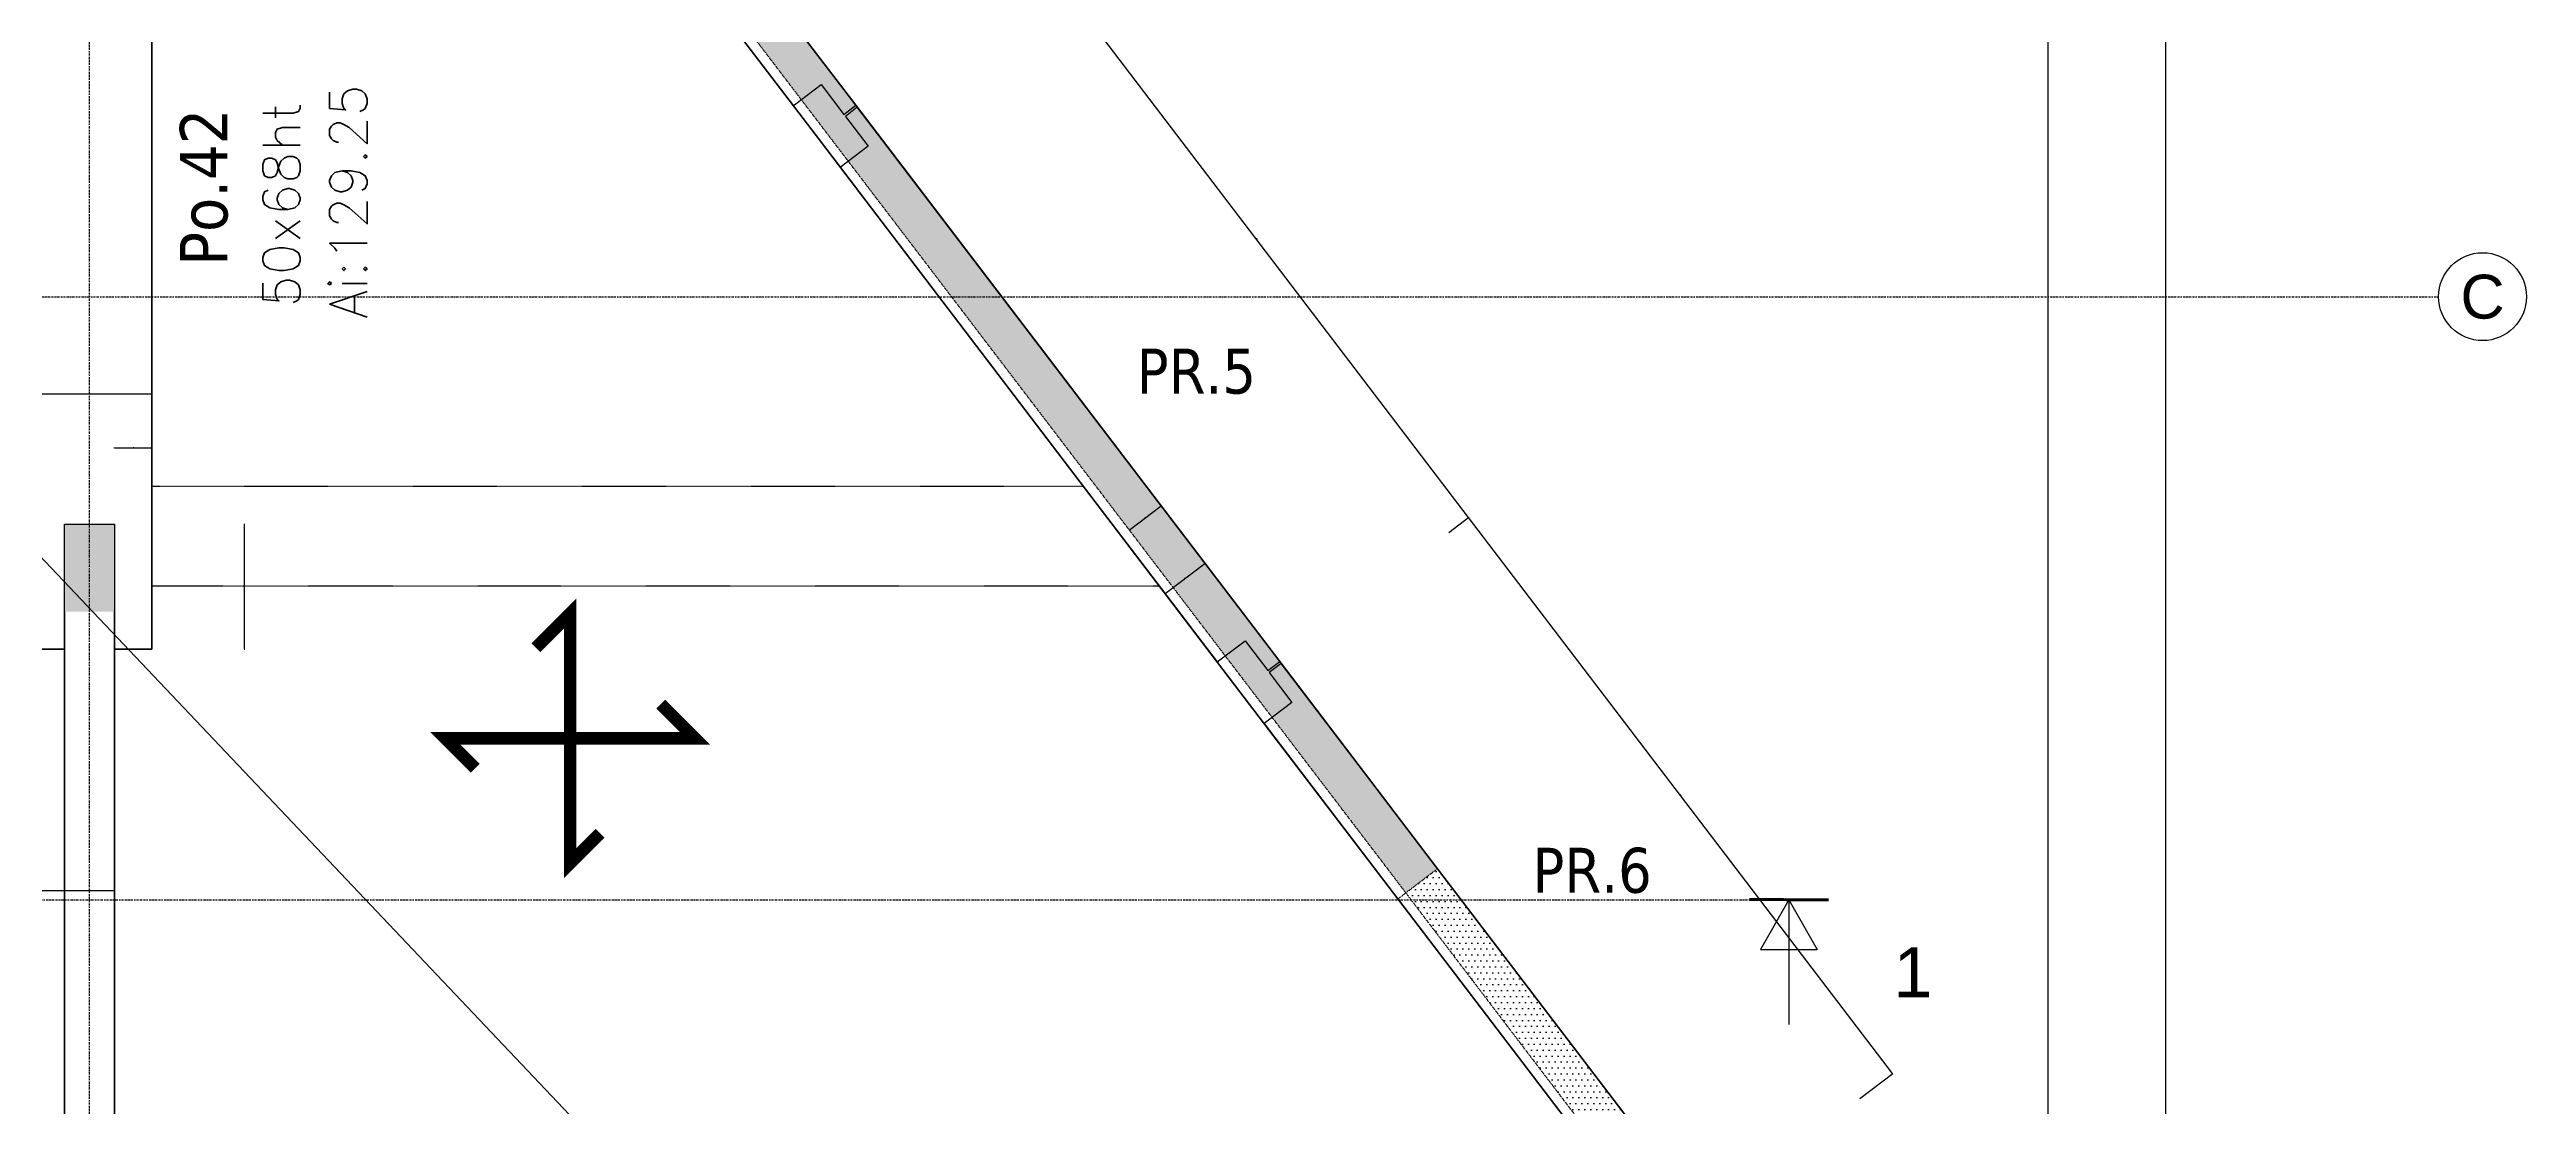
# Model space of a CAD drawing. Extents: x -12912 to 27386, y 1818 to 8189.
# Drawn here: x 6950 to 7942, y 6176 to 6599 of the extents above; entities that cross this region are included whole.
import ezdxf
from ezdxf.enums import TextEntityAlignment as Align

# ---------------------------------------------------------------- set-up
doc = ezdxf.new("R2010")
doc.units = 0
doc.header["$MEASUREMENT"] = 0
for name, pattern in [('CACHE2', [4.7625, 3.175, -1.5875]), ('GrDotted', [0.4, 0.1, -0.1, 0.1, -0.1]), ('GrFeatureAxis', [0.85, 0.25, -0.2, 0.1, -0.2, 0.1]), ('STRICHPUNKT2_S11', [0.9, 0.7, -0.1, 0, -0.1])]:
    doc.linetypes.add(name, pattern=pattern)
doc.layers.get('0').update_dxf_attribs({"linetype": 'CONTINUOUS'})
doc.layers.get('DEFPOINTS').update_dxf_attribs({"linetype": 'CONTINUOUS'})
for name, color, linetype in [('K_ENT_M_Building_Coffrage PH Sous sol', 7, 'CONTINUOUS'), ('préfa v', 2, 'CONTINUOUS'), ('STR_AXES_REPERE', 1, 'CONTINUOUS'), ('STR_COTATION', 1, 'CONTINUOUS'), ('STR_SURCH', 9, 'CACHE2'), ('STR_TXT', 102, 'CONTINUOUS'), ('STR_TXT_PR', 2, 'CONTINUOUS')]:
    doc.layers.add(name, color=color, linetype=linetype)
for name, color, linetype, lineweight in [('STR_AXES', 4, 'STRICHPUNKT2_S11', 25), ('STR_dob_dalles', 130, 'CONTINUOUS', 35), ('STR_POUTRES', 102, 'CONTINUOUS', 35), ('STR_VOILES', 6, 'CONTINUOUS', 70)]:
    doc.layers.add(name, color=color, linetype=linetype, lineweight=lineweight)
doc.styles.add('EPAIS', font='TAHOMA.TTF')
doc.styles.add('FIN', font='romans.shx')
doc.styles.add('GrCut', font='swissli.ttf', dxfattribs={"height": 0.2})
doc.styles.add('GrDimensions', font='simplex.shx')
doc.styles.add('GrGrid', font='ARIAL.TTF', dxfattribs={"height": 0.17})
doc.dimstyles.new('GrDimensions', dxfattribs={"dimtxt": 0.09, "dimasz": 0.05, "dimexe": 0.07, "dimexo": 0, "dimgap": 0.05, "dimtad": 1, "dimzin": 0, "dimdsep": 46, "dimtxsty": 'GrDimensions', "dimblk": 'ARCHTICK', "dimblk1": 'ARCHTICK', "dimblk2": 'ARCHTICK', "dimcen": 0.09, "dimadec": 0, "dimazin": 0, "dimtfac": 1, "dimtdec": 4, "dimtmove": 0, "dimatfit": 3, "dimldrblk": 'OPEN30', "dimfxl": 0, "dimtolj": 1, "dimtzin": 0, "dimarcsym": 0})
doc.dimstyles.new('nOVO', dxfattribs={"dimscale": 1.3, "dimtxt": 0.09, "dimasz": 0.05, "dimexe": 0.07, "dimexo": 0, "dimgap": 0.05, "dimtad": 1, "dimzin": 0, "dimdsep": 46, "dimtxsty": 'GrDimensions', "dimblk": 'ARCHTICK', "dimcen": 0.09, "dimadec": 0, "dimazin": 0, "dimtfac": 1, "dimtmove": 0, "dimatfit": 3, "dimldrblk": 'OPEN30', "dimfxl": 0, "dimtolj": 1, "dimtzin": 0, "dimarcsym": 0})
doc.dimstyles.new('Novo_MALKO', dxfattribs={"dimscale": 1.3, "dimtxt": 0.09, "dimasz": 0.05, "dimexe": 0.07, "dimexo": 0, "dimgap": 0.05, "dimtad": 1, "dimdec": 0, "dimlfac": 100, "dimzin": 0, "dimdsep": 46, "dimtxsty": 'GrDimensions', "dimblk": 'ARCHTICK', "dimcen": 0.09, "dimadec": 0, "dimazin": 0, "dimtfac": 1, "dimtdec": 0, "dimtmove": 0, "dimatfit": 3, "dimldrblk": 'OPEN30', "dimfxl": 0, "dimtolj": 1, "dimtzin": 0, "dimarcsym": 0})
pattern_1 = [(0, (5243.0074, 5883.9378), (1.190625, 2.38125), [0, -2.38125])]

# ---------------------------------------------------------------- blocks, each defined once
blk = doc.blocks.new('_ArchTick')
at = {"color": 0, "linetype": 'ByBlock', "const_width": 0.15}
blk.add_lwpolyline([(-0.5, -0.5), (0.5, 0.5)], dxfattribs=at)
blk = doc.blocks.new('*D154')
at = {"layer": 'DEFPOINTS', "color": 0, "linetype": 'Continuous'}
for p in [(6683.54, 6262.16), (6956.01, 6262.16), (6956.01, 6262.14)]:
    blk.add_point(p, dxfattribs=at)
at = {"layer": 'STR_COTATION', "color": 0, "linetype": 'Continuous', "lineweight": -2}
for p, q in [((6683.54, 6262.16), (6683.54, 6262.25)), ((6683.54, 6262.16), (6956.01, 6262.16)), ((6956.01, 6262.14), (6956.01, 6262.25))]:
    blk.add_line(p, q, dxfattribs=at)
at = {"layer": 'STR_COTATION', "color": 0, "linetype": 'Continuous', "lineweight": -2, "xscale": 0.065, "yscale": 0.065, "zscale": 0.065, "rotation": 180}
blk.add_blockref('_ArchTick', (6683.54, 6262.16), dxfattribs=at)
at = {"layer": 'STR_COTATION', "color": 0, "linetype": 'Continuous', "lineweight": -2, "xscale": 0.065, "yscale": 0.065, "zscale": 0.065}
blk.add_blockref('_ArchTick', (6956.01, 6262.16), dxfattribs=at)
at = {"layer": 'STR_COTATION', "color": 0, "linetype": 'Continuous', "lineweight": -3, "insert": (6819.77, 6262.28), "char_height": 0.117, "attachment_point": 5, "style": 'GrDimensions'}
blk.add_mtext('\\A1;272.47', dxfattribs=at)
blk = doc.blocks.new('_Open30')
at = {"color": 0, "linetype": 'ByBlock', "lineweight": -2}
for p, q in [((-1, 0), (0, 0)), ((0, 0), (-1, 0)), ((0, 0), (-1, 0))]:
    blk.add_line(p, q, dxfattribs=at)
blk = doc.blocks.new('*D155')
at = {"layer": 'DEFPOINTS', "color": 0, "linetype": 'Continuous'}
for p in [(6956.01, 6262.14), (6976.01, 6262.16), (6976.01, 6262.14)]:
    blk.add_point(p, dxfattribs=at)
at = {"layer": 'STR_COTATION', "color": 0, "linetype": 'Continuous', "lineweight": -2}
for p, q in [((6956.01, 6262.14), (6956.01, 6262.25)), ((6956.01, 6262.16), (6976.01, 6262.16)), ((6976.01, 6262.14), (6976.01, 6262.25))]:
    blk.add_line(p, q, dxfattribs=at)
at = {"layer": 'STR_COTATION', "color": 0, "linetype": 'Continuous', "lineweight": -2, "xscale": 0.065, "yscale": 0.065, "zscale": 0.065, "rotation": 180}
blk.add_blockref('_ArchTick', (6956.01, 6262.16), dxfattribs=at)
at = {"layer": 'STR_COTATION', "color": 0, "linetype": 'Continuous', "lineweight": -2, "xscale": 0.065, "yscale": 0.065, "zscale": 0.065}
blk.add_blockref('_ArchTick', (6976.01, 6262.16), dxfattribs=at)
at = {"layer": 'STR_COTATION', "color": 0, "linetype": 'Continuous', "lineweight": -3, "insert": (6966.01, 6262.28), "char_height": 0.117, "attachment_point": 5, "style": 'GrDimensions'}
blk.add_mtext('\\A1;2000', dxfattribs=at)
blk = doc.blocks.new('*D482')
at = {"layer": 'DEFPOINTS', "color": 0, "linetype": 'Continuous'}
for p in [(7518.2, 6411.53), (7510.3, 6405.5), (7674.78, 6178.81)]:
    blk.add_point(p, dxfattribs=at)
at = {"layer": 'STR_COTATION', "color": 0, "linetype": 'Continuous', "lineweight": -2}
for p, q in [((7510.3, 6405.5), (7518.27, 6411.58)), ((7687.94, 6188.84), (7518.2, 6411.53)), ((7674.78, 6178.81), (7688.01, 6188.9))]:
    blk.add_line(p, q, dxfattribs=at)
at = {"layer": 'STR_COTATION', "color": 0, "linetype": 'Continuous', "lineweight": -2, "xscale": 0.065, "yscale": 0.065, "zscale": 0.065}
for p, rotation in [((7518.2, 6411.53), 127.3153421612966), ((7687.94, 6188.84), 307.3153421612966)]:
    blk.add_blockref('_ArchTick', p, dxfattribs=dict(at, rotation=rotation))
at = {"layer": 'STR_COTATION', "color": 0, "linetype": 'Continuous', "lineweight": -3, "insert": (7603.17, 6300.26), "char_height": 0.117, "attachment_point": 5, "rotation": 307.31534, "style": 'GrDimensions'}
blk.add_mtext('\\A1;280.00', dxfattribs=at)
blk = doc.blocks.new('*D483')
at = {"layer": 'DEFPOINTS', "color": 0, "linetype": 'Continuous'}
for p in [(7342.04, 6629.32, 12993), (7348.47, 6634.21), (7510.3, 6405.5)]:
    blk.add_point(p, dxfattribs=at)
at = {"layer": 'STR_COTATION', "color": 0, "linetype": 'Continuous', "lineweight": -2}
for p, q in [((7342.04, 6629.32), (7348.54, 6634.27)), ((7518.2, 6411.53), (7348.47, 6634.21)), ((7510.3, 6405.5), (7518.27, 6411.58))]:
    blk.add_line(p, q, dxfattribs=at)
at = {"layer": 'STR_COTATION', "color": 0, "linetype": 'Continuous', "lineweight": -2, "xscale": 0.065, "yscale": 0.065, "zscale": 0.065}
for p, rotation in [((7348.47, 6634.21), 127.3153421612966), ((7518.2, 6411.53), 307.3153421612966)]:
    blk.add_blockref('_ArchTick', p, dxfattribs=dict(at, rotation=rotation))
at = {"layer": 'STR_COTATION', "color": 0, "linetype": 'Continuous', "lineweight": -3, "insert": (7433.43, 6522.95), "char_height": 0.117, "attachment_point": 5, "rotation": 307.31534, "style": 'GrDimensions'}
blk.add_mtext('\\A1;280.00', dxfattribs=at)
blk = doc.blocks.new('*D505')
at = {"layer": 'DEFPOINTS', "color": 0, "linetype": 'Continuous'}
for p in [(7440.57, 6323.44), (7549.55, 6143.13), (7583.03, 6136.54), (7587.09, 6131.2), (7412.75, 5903.92)]:
    blk.add_point(p, dxfattribs=at)
at = {"layer": 'STR_COTATION', "color": 0, "linetype": 'Continuous', "lineweight": -2}
blk.add_arc((7587.09, 6131.21), 39.39, 127.31534, 232.50931, dxfattribs=at)
at = {"layer": 'STR_COTATION', "color": 0, "linetype": 'Continuous', "lineweight": -2, "xscale": 0.065, "yscale": 0.065, "zscale": 0.065}
for p, rotation in [((7563.21, 6162.54), 37.31534216124903), ((7563.12, 6099.95), 322.5093062849545)]:
    blk.add_blockref('_ArchTick', p, dxfattribs=dict(at, rotation=rotation))
at = {"layer": 'STR_COTATION', "color": 0, "linetype": 'Continuous', "lineweight": -3, "insert": (7547.58, 6131.27), "char_height": 0.117, "attachment_point": 5, "rotation": 89.91232, "style": 'GrDimensions'}
blk.add_mtext('\\A1;105°', dxfattribs=at)
blk = doc.blocks.new('*D817')
at = {"layer": 'DEFPOINTS', "color": 0, "ltscale": 4.5}
for p in [(6976.01, 6408.81), (7028.07, 6408.81), (6991.01, 6358.81)]:
    blk.add_point(p, dxfattribs=at)
at = {"layer": 'STR_COTATION', "color": 0, "lineweight": -2, "ltscale": 4.5}
for p, q in [((7027.98, 6408.81), (7028.16, 6408.81)), ((7028.07, 6358.81), (7028.07, 6408.81)), ((7027.98, 6358.81), (7028.16, 6358.81))]:
    blk.add_line(p, q, dxfattribs=at)
at = {"layer": 'STR_COTATION', "color": 0, "lineweight": -2, "ltscale": 4.5, "xscale": 0.065, "yscale": 0.065, "zscale": 0.065}
for p, rotation in [((7028.07, 6408.81), 90), ((7028.07, 6358.81), 270)]:
    blk.add_blockref('_ArchTick', p, dxfattribs=dict(at, rotation=rotation))
at = {"layer": 'STR_COTATION', "color": 0, "ltscale": 4.5, "insert": (7027.95, 6383.81), "char_height": 0.117, "attachment_point": 5, "rotation": 90, "style": 'GrDimensions'}
blk.add_mtext('\\A1;5000', dxfattribs=at)
blk = doc.blocks.new('*D818')
at = {"layer": 'DEFPOINTS', "color": 0, "ltscale": 4.5}
for p in [(6991.01, 6439.39), (6976.01, 6408.81), (6991.01, 6408.81)]:
    blk.add_point(p, dxfattribs=at)
at = {"layer": 'STR_COTATION', "color": 0, "lineweight": -2, "ltscale": 4.5}
for p, q in [((6976.01, 6439.3), (6976.01, 6439.48)), ((6976.01, 6439.39), (6991.01, 6439.39)), ((6991.01, 6439.3), (6991.01, 6439.48))]:
    blk.add_line(p, q, dxfattribs=at)
at = {"layer": 'STR_COTATION', "color": 0, "lineweight": -2, "ltscale": 4.5, "xscale": 0.065, "yscale": 0.065, "zscale": 0.065, "rotation": 180}
blk.add_blockref('_ArchTick', (6976.01, 6439.39), dxfattribs=at)
at = {"layer": 'STR_COTATION', "color": 0, "lineweight": -2, "ltscale": 4.5, "xscale": 0.065, "yscale": 0.065, "zscale": 0.065}
blk.add_blockref('_ArchTick', (6991.01, 6439.39), dxfattribs=at)
at = {"layer": 'STR_COTATION', "color": 0, "ltscale": 4.5, "insert": (6983.51, 6439.51), "char_height": 0.117, "attachment_point": 5, "style": 'GrDimensions'}
blk.add_mtext('\\A1;1500', dxfattribs=at)
blk = doc.blocks.new('*D819')
at = {"layer": 'DEFPOINTS', "color": 0, "ltscale": 4.5}
for p in [(6941.01, 6460.91), (6941.01, 6439.39), (6991.01, 6439.39)]:
    blk.add_point(p, dxfattribs=at)
at = {"layer": 'STR_COTATION', "color": 0, "lineweight": -2, "ltscale": 4.5}
for p, q in [((6941.01, 6460.81), (6941.01, 6461)), ((6991.01, 6460.91), (6941.01, 6460.91)), ((6991.01, 6460.81), (6991.01, 6461))]:
    blk.add_line(p, q, dxfattribs=at)
at = {"layer": 'STR_COTATION', "color": 0, "lineweight": -2, "ltscale": 4.5, "xscale": 0.065, "yscale": 0.065, "zscale": 0.065, "rotation": 180}
blk.add_blockref('_ArchTick', (6941.01, 6460.91), dxfattribs=at)
at = {"layer": 'STR_COTATION', "color": 0, "lineweight": -2, "ltscale": 4.5, "xscale": 0.065, "yscale": 0.065, "zscale": 0.065}
blk.add_blockref('_ArchTick', (6991.01, 6460.91), dxfattribs=at)
at = {"layer": 'STR_COTATION', "color": 0, "ltscale": 4.5, "insert": (6966.01, 6461.03), "char_height": 0.117, "attachment_point": 5, "style": 'GrDimensions'}
blk.add_mtext('\\A1;5000', dxfattribs=at)
blk = doc.blocks.new('*D831')
at = {"layer": 'DEFPOINTS', "color": 0, "ltscale": 4.5}
for p in [(7395.05, 6416.15), (7396, 6414.9), (7383.28, 6405.2)]:
    blk.add_point(p, dxfattribs=at)
at = {"layer": 'STR_COTATION', "color": 0, "lineweight": -2, "ltscale": 4.5}
for p, q in [((7382.32, 6406.45), (7395.05, 6416.15)), ((7395.1, 6416.08), (7394.99, 6416.22)), ((7382.38, 6406.38), (7382.27, 6406.52))]:
    blk.add_line(p, q, dxfattribs=at)
at = {"layer": 'STR_COTATION', "color": 0, "lineweight": -2, "ltscale": 4.5, "xscale": 0.065, "yscale": 0.065, "zscale": 0.065}
for p, rotation in [((7395.05, 6416.15), 37.31534216115296), ((7382.32, 6406.45), 217.315342161153)]:
    blk.add_blockref('_ArchTick', p, dxfattribs=dict(at, rotation=rotation))
at = {"layer": 'STR_COTATION', "color": 0, "ltscale": 4.5, "insert": (7388.61, 6411.4), "char_height": 0.117, "attachment_point": 5, "rotation": 37.31534, "style": 'GrDimensions'}
blk.add_mtext('\\A1;1600', dxfattribs=at)
blk = doc.blocks.new('*D848')
at = {"layer": 'DEFPOINTS', "color": 0, "ltscale": 4.5}
for p in [(7733.33, 6499.91), (7750.23, 6499.91), (7750.23, 5891.91)]:
    blk.add_point(p, dxfattribs=at)
at = {"layer": 'STR_COTATION', "color": 0, "lineweight": -2, "ltscale": 4.5}
for p, q in [((7750.14, 6499.91), (7750.32, 6499.91)), ((7750.23, 5891.91), (7750.23, 6499.91)), ((7750.23, 5891.91), (7750.14, 5891.91))]:
    blk.add_line(p, q, dxfattribs=at)
at = {"layer": 'STR_COTATION', "color": 0, "lineweight": -2, "ltscale": 4.5, "xscale": 0.065, "yscale": 0.065, "zscale": 0.065}
for p, rotation in [((7750.23, 6499.91), 90), ((7750.23, 5891.91), 270)]:
    blk.add_blockref('_ArchTick', p, dxfattribs=dict(at, rotation=rotation))
at = {"layer": 'STR_COTATION', "color": 0, "ltscale": 4.5, "insert": (7750.11, 6195.91), "char_height": 0.117, "attachment_point": 5, "rotation": 90, "style": 'GrDimensions'}
blk.add_mtext('\\A1;608.00', dxfattribs=at)
blk = doc.blocks.new('*D849')
at = {"layer": 'DEFPOINTS', "color": 0, "ltscale": 4.5}
for p in [(7719.21, 6639.91), (7750.23, 6639.91), (7733.33, 6499.91)]:
    blk.add_point(p, dxfattribs=at)
at = {"layer": 'STR_COTATION', "color": 0, "lineweight": -2, "ltscale": 4.5}
for p, q in [((7750.14, 6639.91), (7750.32, 6639.91)), ((7750.23, 6499.91), (7750.23, 6639.91)), ((7750.14, 6499.91), (7750.32, 6499.91))]:
    blk.add_line(p, q, dxfattribs=at)
at = {"layer": 'STR_COTATION', "color": 0, "lineweight": -2, "ltscale": 4.5, "xscale": 0.065, "yscale": 0.065, "zscale": 0.065}
for p, rotation in [((7750.23, 6639.91), 90), ((7750.23, 6499.91), 270)]:
    blk.add_blockref('_ArchTick', p, dxfattribs=dict(at, rotation=rotation))
at = {"layer": 'STR_COTATION', "color": 0, "ltscale": 4.5, "insert": (7750.11, 6569.91), "char_height": 0.117, "attachment_point": 5, "rotation": 90, "style": 'GrDimensions'}
blk.add_mtext('\\A1;140.00', dxfattribs=at)
blk = doc.blocks.new('*D855')
at = {"layer": 'DEFPOINTS', "color": 0, "ltscale": 4.5}
for p in [(5803.02, 7664.56), (7797.32, 7664.56), (7422.53, 5883.81)]:
    blk.add_point(p, dxfattribs=at)
at = {"layer": 'STR_COTATION', "color": 0, "lineweight": -2, "ltscale": 4.5}
for p, q in [((7797.22, 7664.56), (7797.41, 7664.56)), ((7797.32, 5883.81), (7797.32, 7664.56)), ((7797.22, 5883.81), (7797.41, 5883.81))]:
    blk.add_line(p, q, dxfattribs=at)
at = {"layer": 'STR_COTATION', "color": 0, "lineweight": -2, "ltscale": 4.5, "xscale": 0.065, "yscale": 0.065, "zscale": 0.065}
for p, rotation in [((7797.32, 7664.56), 90), ((7797.32, 5883.81), 270)]:
    blk.add_blockref('_ArchTick', p, dxfattribs=dict(at, rotation=rotation))
at = {"layer": 'STR_COTATION', "color": 0, "ltscale": 4.5, "insert": (7797.19, 6774.18), "char_height": 0.117, "attachment_point": 5, "rotation": 90, "style": 'GrDimensions'}
blk.add_mtext('\\A1;1780.75', dxfattribs=at)
blk = doc.blocks.new('*D971')
at = {"layer": 'DEFPOINTS', "color": 0, "ltscale": 4.5}
for p in [(7412.59, 6393.14), (7414.36, 6390.81), (7398.46, 6378.68)]:
    blk.add_point(p, dxfattribs=at)
at = {"layer": 'STR_COTATION', "color": 0, "lineweight": -2, "ltscale": 4.5}
for p, q in [((7396.68, 6381.01), (7412.59, 6393.14)), ((7412.64, 6393.07), (7412.53, 6393.21)), ((7396.74, 6380.94), (7396.63, 6381.09))]:
    blk.add_line(p, q, dxfattribs=at)
at = {"layer": 'STR_COTATION', "color": 0, "lineweight": -2, "ltscale": 4.5, "xscale": 0.065, "yscale": 0.065, "zscale": 0.065}
for p, rotation in [((7412.59, 6393.14), 37.31532067413493), ((7396.68, 6381.01), 217.3153206741349)]:
    blk.add_blockref('_ArchTick', p, dxfattribs=dict(at, rotation=rotation))
at = {"layer": 'STR_COTATION', "color": 0, "ltscale": 4.5, "insert": (7404.56, 6387.17), "char_height": 0.117, "attachment_point": 5, "rotation": 37.31532, "style": 'GrDimensions'}
blk.add_mtext('\\A1;2000', dxfattribs=at)

msp = doc.modelspace()

# ---------------------------------------------------------------- hatches: boundary and pattern name
at = {"layer": 'STR_AXES_REPERE', "linetype": 'Continuous'}
msp.add_hatch(color=256, dxfattribs=at).paths.add_polyline_path([(6956.009, 6373.81), (6956.009, 6408.81), (6976.009, 6408.81), (6976.009, 6373.81)])
at = {"layer": 'STR_SURCH', "linetype": 'Continuous'}
h = msp.add_hatch(dxfattribs=at)
h.set_pattern_fill('DOTS', color=256, scale=1.5, style=0)
h.set_pattern_definition(pattern_1)
h.paths.add_polyline_path([(7095.604, 6782.618), (7493.043, 6261.193), (7505.768, 6270.892), (7108.329, 6792.317)])
h = msp.add_hatch(dxfattribs=at)
h.set_pattern_fill('DOTS', color=256, scale=1.5, style=0)
h.set_pattern_definition(pattern_1)
h.paths.add_polyline_path([(7612.271, 6131.166), (7505.768, 6270.892), (7493.043, 6261.193), (7592.13, 6131.196)])

# ---------------------------------------------------------------- linework, layer by layer
at = {"color": 1, "linetype": 'ByBlock', "const_width": 5}
for points in [[(7158.465, 6323.081), (7158.465, 6373.081), (7144.711, 6359.327)], [(7158.465, 6323.081), (7208.465, 6323.081), (7194.711, 6336.834)], [(7120.455, 6311.09), (7108.465, 6323.081), (7158.465, 6323.081)], [(7170.455, 6285.072), (7158.465, 6273.081), (7158.465, 6323.081)]]:
    msp.add_lwpolyline(points, dxfattribs=at)
at = {"layer": 'K_ENT_M_Building_Coffrage PH Sous sol', "color": 7, "linetype": 'Continuous', "extrusion": (1.22461e-16, -2.71917e-32, -1)}
for p, q in [((7646.442, 6258.483), (7635.096, 6238.483)), ((7646.442, 6258.483), (7646.442, 6238.483)), ((7646.442, 6258.483), (7657.788, 6238.483)), ((7635.096, 6238.483), (7657.788, 6238.483)), ((7646.442, 6238.483), (7646.442, 6208.483))]:
    msp.add_line(p, q, dxfattribs=at)
at = {"layer": 'K_ENT_M_Building_Coffrage PH Sous sol', "color": 7, "linetype": 'GrFeatureAxis'}
msp.add_lwpolyline([(-1174.64, 6258.483), (7646.442, 6258.483)], dxfattribs=at)
at = {"layer": 'K_ENT_M_Building_Coffrage PH Sous sol', "color": 7, "linetype": 'Continuous', "extrusion": (1.22461e-16, -2.71917e-32, -1), "const_width": 1.2}
msp.add_lwpolyline([(-7630.517, 6258.503), (-7662.367, 6258.463)], dxfattribs=at)
at = {"layer": 'préfa v'}
for points in [[(7247.798, 6576.344), (7258.932, 6584.831), (7268.025, 6572.902), (7272.797, 6576.539), (7103.667, 6798.431), (7098.895, 6794.793), (7107.988, 6782.864), (7096.854, 6774.377)], [(7417.535, 6353.658), (7428.67, 6362.145), (7437.763, 6350.215), (7442.534, 6353.852), (7273.404, 6575.744), (7268.632, 6572.107), (7277.725, 6560.177), (7266.591, 6551.69)], [(7587.272, 6130.971), (7598.407, 6139.458), (7607.5, 6127.528), (7612.271, 6131.166), (7443.141, 6353.057), (7438.369, 6349.42), (7447.462, 6337.49), (7436.328, 6329.004)]]:
    msp.add_lwpolyline(points, close=True, dxfattribs=at)
at = {"layer": 'STR_AXES', "linetype": 'GrFeatureAxis'}
for p, q in [((6966.007, 5622.963), (6966.007, 8022.963)), ((-1309.741, 6499.914), (7906.576, 6499.914))]:
    msp.add_line(p, q, dxfattribs=at)
at = {"layer": 'STR_AXES_REPERE', "linetype": 'Continuous'}
for p, q in [((6956.009, 6408.81), (6976.009, 6408.81)), ((6956.009, 6373.81), (6956.009, 6408.81)), ((6976.009, 6408.81), (6976.009, 6373.81))]:
    msp.add_line(p, q, dxfattribs=at)
msp.add_ellipse((7924.156, 6499.914), major_axis=(-12.431, 12.431), ratio=1, start_param=3.9269908, end_param=10.2101761, dxfattribs=at)
at = {"layer": 'STR_dob_dalles', "linetype": 'Continuous', "lineweight": 35}
msp.add_line((7412.746, 5903.916), (6771.15, 6580.584), dxfattribs=at)
at = {"layer": 'STR_POUTRES', "linetype": 'Continuous'}
for p, q in [((6991.007, 6913.242), (6991.007, 6358.81)), ((6956.007, 6358.81), (6941.007, 6358.81)), ((6991.007, 6358.81), (6976.01, 6358.81))]:
    msp.add_line(p, q, dxfattribs=at)
at = {"layer": 'STR_SURCH', "linetype": 'GrDotted'}
for p, q in [((7211.521, 6630.539), (7493.043, 6261.193)), ((7363.95, 6423.955), (6991.007, 6423.955)), ((7394.442, 6383.95), (6991.007, 6383.95)), ((7592.13, 6131.196), (7493.043, 6261.193))]:
    msp.add_line(p, q, dxfattribs=at)
at = {"layer": 'STR_SURCH', "linetype": 'GrDotted', "ltscale": 0.25}
msp.add_line((7504.476, 6269.908), (7493.043, 6261.193), dxfattribs=at)
at = {"layer": 'STR_SURCH', "linetype": 'GrDotted', "ltscale": 0.040612}
msp.add_line((7504.476, 6269.908), (7505.768, 6270.892), dxfattribs=at)
at = {"layer": 'STR_SURCH', "linetype": 'GrDotted', "ltscale": 0.0625}
msp.add_line((7489.86, 6258.767), (7493.043, 6261.193), dxfattribs=at)
at = {"layer": 'STR_VOILES', "linetype": 'Continuous'}
for p, q in [((7103.062, 6799.227), (7272.798, 6576.539)), ((7256.89, 6564.414), (7087.154, 6787.101)), ((7272.798, 6576.539), (7442.534, 6353.852)), ((7426.626, 6341.727), (7256.89, 6564.414)), ((6956.006, 5903.916), (6956.007, 6373.81)), ((6976.01, 6373.81), (6976.009, 5903.916)), ((7442.534, 6353.852), (7505.768, 6270.892)), ((7489.86, 6258.767), (7426.626, 6341.727)), ((7505.768, 6270.892), (7612.271, 6131.166)), ((7587.091, 6131.204), (7489.86, 6258.767))]:
    msp.add_line(p, q, dxfattribs=at)

# ---------------------------------------------------------------- texts
at = {"layer": 'K_ENT_M_Building_Coffrage PH Sous sol', "color": 7, "linetype": 'Continuous', "insert": (7696.067, 6229.444), "char_height": 20, "attachment_point": 5, "style": 'GrCut'}
msp.add_mtext('{1}', dxfattribs=at)
at = {"layer": 'STR_AXES_REPERE', "linetype": 'Continuous', "style": 'GrGrid'}
msp.add_text('C', height=17.58, dxfattribs=at).set_placement((7924.156, 6499.914), align=Align.MIDDLE_CENTER)
at = {"layer": 'STR_TXT', "linetype": 'Continuous', "attachment_point": 1, "rotation": 90}
for s, insert, char_height, style in [('50x68ht', (7035.396, 6495.617), 15, 'FIN'), ('Ai:129.25', (7062.125, 6491.1), 15, 'FIN'), ('Po.42', (7002.184, 6512.304), 19, 'EPAIS')]:
    msp.add_mtext(s, dxfattribs=dict(at, insert=insert, char_height=char_height, style=style))
at = {"layer": 'STR_TXT_PR', "ltscale": 4.5, "style": 'EPAIS'}
for s, p in [('PR.5', (7385.266, 6461.127)), ('PR.6', (7543.72, 6261.26))]:
    msp.add_text(s, height=18, dxfattribs=at).set_placement(p)

# ---------------------------------------------------------------- dimensions: what is measured, and where the dimension line sits
at = {"layer": 'STR_COTATION', "ltscale": 4.5}
for base, p1, p2, dimstyle, picture, middle in [((7797.316, 7664.561), (7422.532, 5883.809), (5803.015, 7664.561), 'nOVO', '*D855', (7797.192, 6774.185)), ((7750.229, 6499.914), (7750.229, 5891.914), (7733.334, 6499.914), 'nOVO', '*D848', (7750.105, 6195.914)), ((7028.071, 6408.81), (6991.007, 6358.81), (6976.009, 6408.81), 'Novo_MALKO', '*D817', (7027.948, 6383.81))]:
    dim = msp.add_linear_dim(base=base, p1=p1, p2=p2, angle=90, dimstyle=dimstyle, dxfattribs=at)
    dim.commit()
    dim.dimension.update_dxf_attribs({"geometry": picture, "text_midpoint": middle})
dim = msp.add_linear_dim(base=(7750.229, 6639.914), p1=(7733.334, 6499.914), p2=(7719.21, 6639.914), angle=90, dimstyle='nOVO', override={"dimtmove": 1}, dxfattribs=at)
dim.commit()
dim.dimension.update_dxf_attribs({"geometry": '*D849', "text_midpoint": (7750.105, 6569.914)})
at = {"layer": 'STR_COTATION', "linetype": 'Continuous', "lineweight": -3}
for base, p1, p2, picture, middle in [((7348.465, 6634.214), (7510.3, 6405.504), (7342.04, 6629.317, 12993), '*D483', (7433.432, 6522.946)), ((7518.202, 6411.527), (7674.782, 6178.812), (7510.3, 6405.504), '*D482', (7603.168, 6300.259))]:
    dim = msp.add_linear_dim(base=base, p1=p1, p2=p2, angle=307.315342, dimstyle='GrDimensions', override={"dimscale": 1.3, "dimtmove": 1}, dxfattribs=at)
    dim.commit()
    dim.dimension.update_dxf_attribs({"geometry": picture, "text_midpoint": middle})
at = {"layer": 'STR_COTATION', "ltscale": 4.5}
for base, p1, p2, picture, middle in [((6941.007, 6460.905), (6991.007, 6439.389), (6941.007, 6439.389), '*D819', (6966.007, 6461.029)), ((6991.007, 6439.389), (6976.009, 6408.81), (6991.007, 6408.81), '*D818', (6983.508, 6439.513))]:
    dim = msp.add_linear_dim(base=base, p1=p1, p2=p2, dimstyle='Novo_MALKO', dxfattribs=at)
    dim.commit()
    dim.dimension.update_dxf_attribs({"geometry": picture, "text_midpoint": middle})
for p1, p2, distance, picture, middle in [((7383.276, 6405.203), (7396.001, 6414.902), 1.569, '*D831', (7388.612, 6411.399)), ((7398.456, 6378.684), (7414.365, 6390.81), 2.929, '*D971', (7404.56, 6387.174))]:
    dim = msp.add_aligned_dim(p1=p1, p2=p2, distance=distance, dimstyle='Novo_MALKO', dxfattribs=at)
    dim.commit()
    dim.dimension.update_dxf_attribs({"geometry": picture, "text_midpoint": middle})
at = {"layer": 'STR_COTATION', "linetype": 'Continuous', "lineweight": -3}
dim = msp.add_angular_dim_2l(base=(7549.549, 6143.13), line1=((7440.571, 6323.436), (7583.029, 6136.538)), line2=((7412.746, 5903.916), (7587.091, 6131.204)), dimstyle='GrDimensions', override={"dimscale": 1.3, "dimtmove": 1}, dxfattribs=at)
dim.commit()
dim.dimension.update_dxf_attribs({"geometry": '*D505', "text_midpoint": (7547.577, 6131.267)})
for base, p1, p2, override, picture, middle in [((6956.007, 6262.156), (6683.537, 6262.156), (6956.007, 6262.139), {"dimscale": 1.3, "dimtmove": 1}, '*D154', (6819.772, 6262.28)), ((6976.01, 6262.156), (6956.007, 6262.139), (6976.01, 6262.138), {"dimscale": 1.3, "dimdec": 0, "dimlfac": 100, "dimzin": 0, "dimtmove": 1}, '*D155', (6966.008, 6262.28))]:
    dim = msp.add_linear_dim(base=base, p1=p1, p2=p2, dimstyle='GrDimensions', override=override, dxfattribs=at)
    dim.commit()
    dim.dimension.update_dxf_attribs({"geometry": picture, "text_midpoint": middle})

doc.saveas('drawing.dxf')
